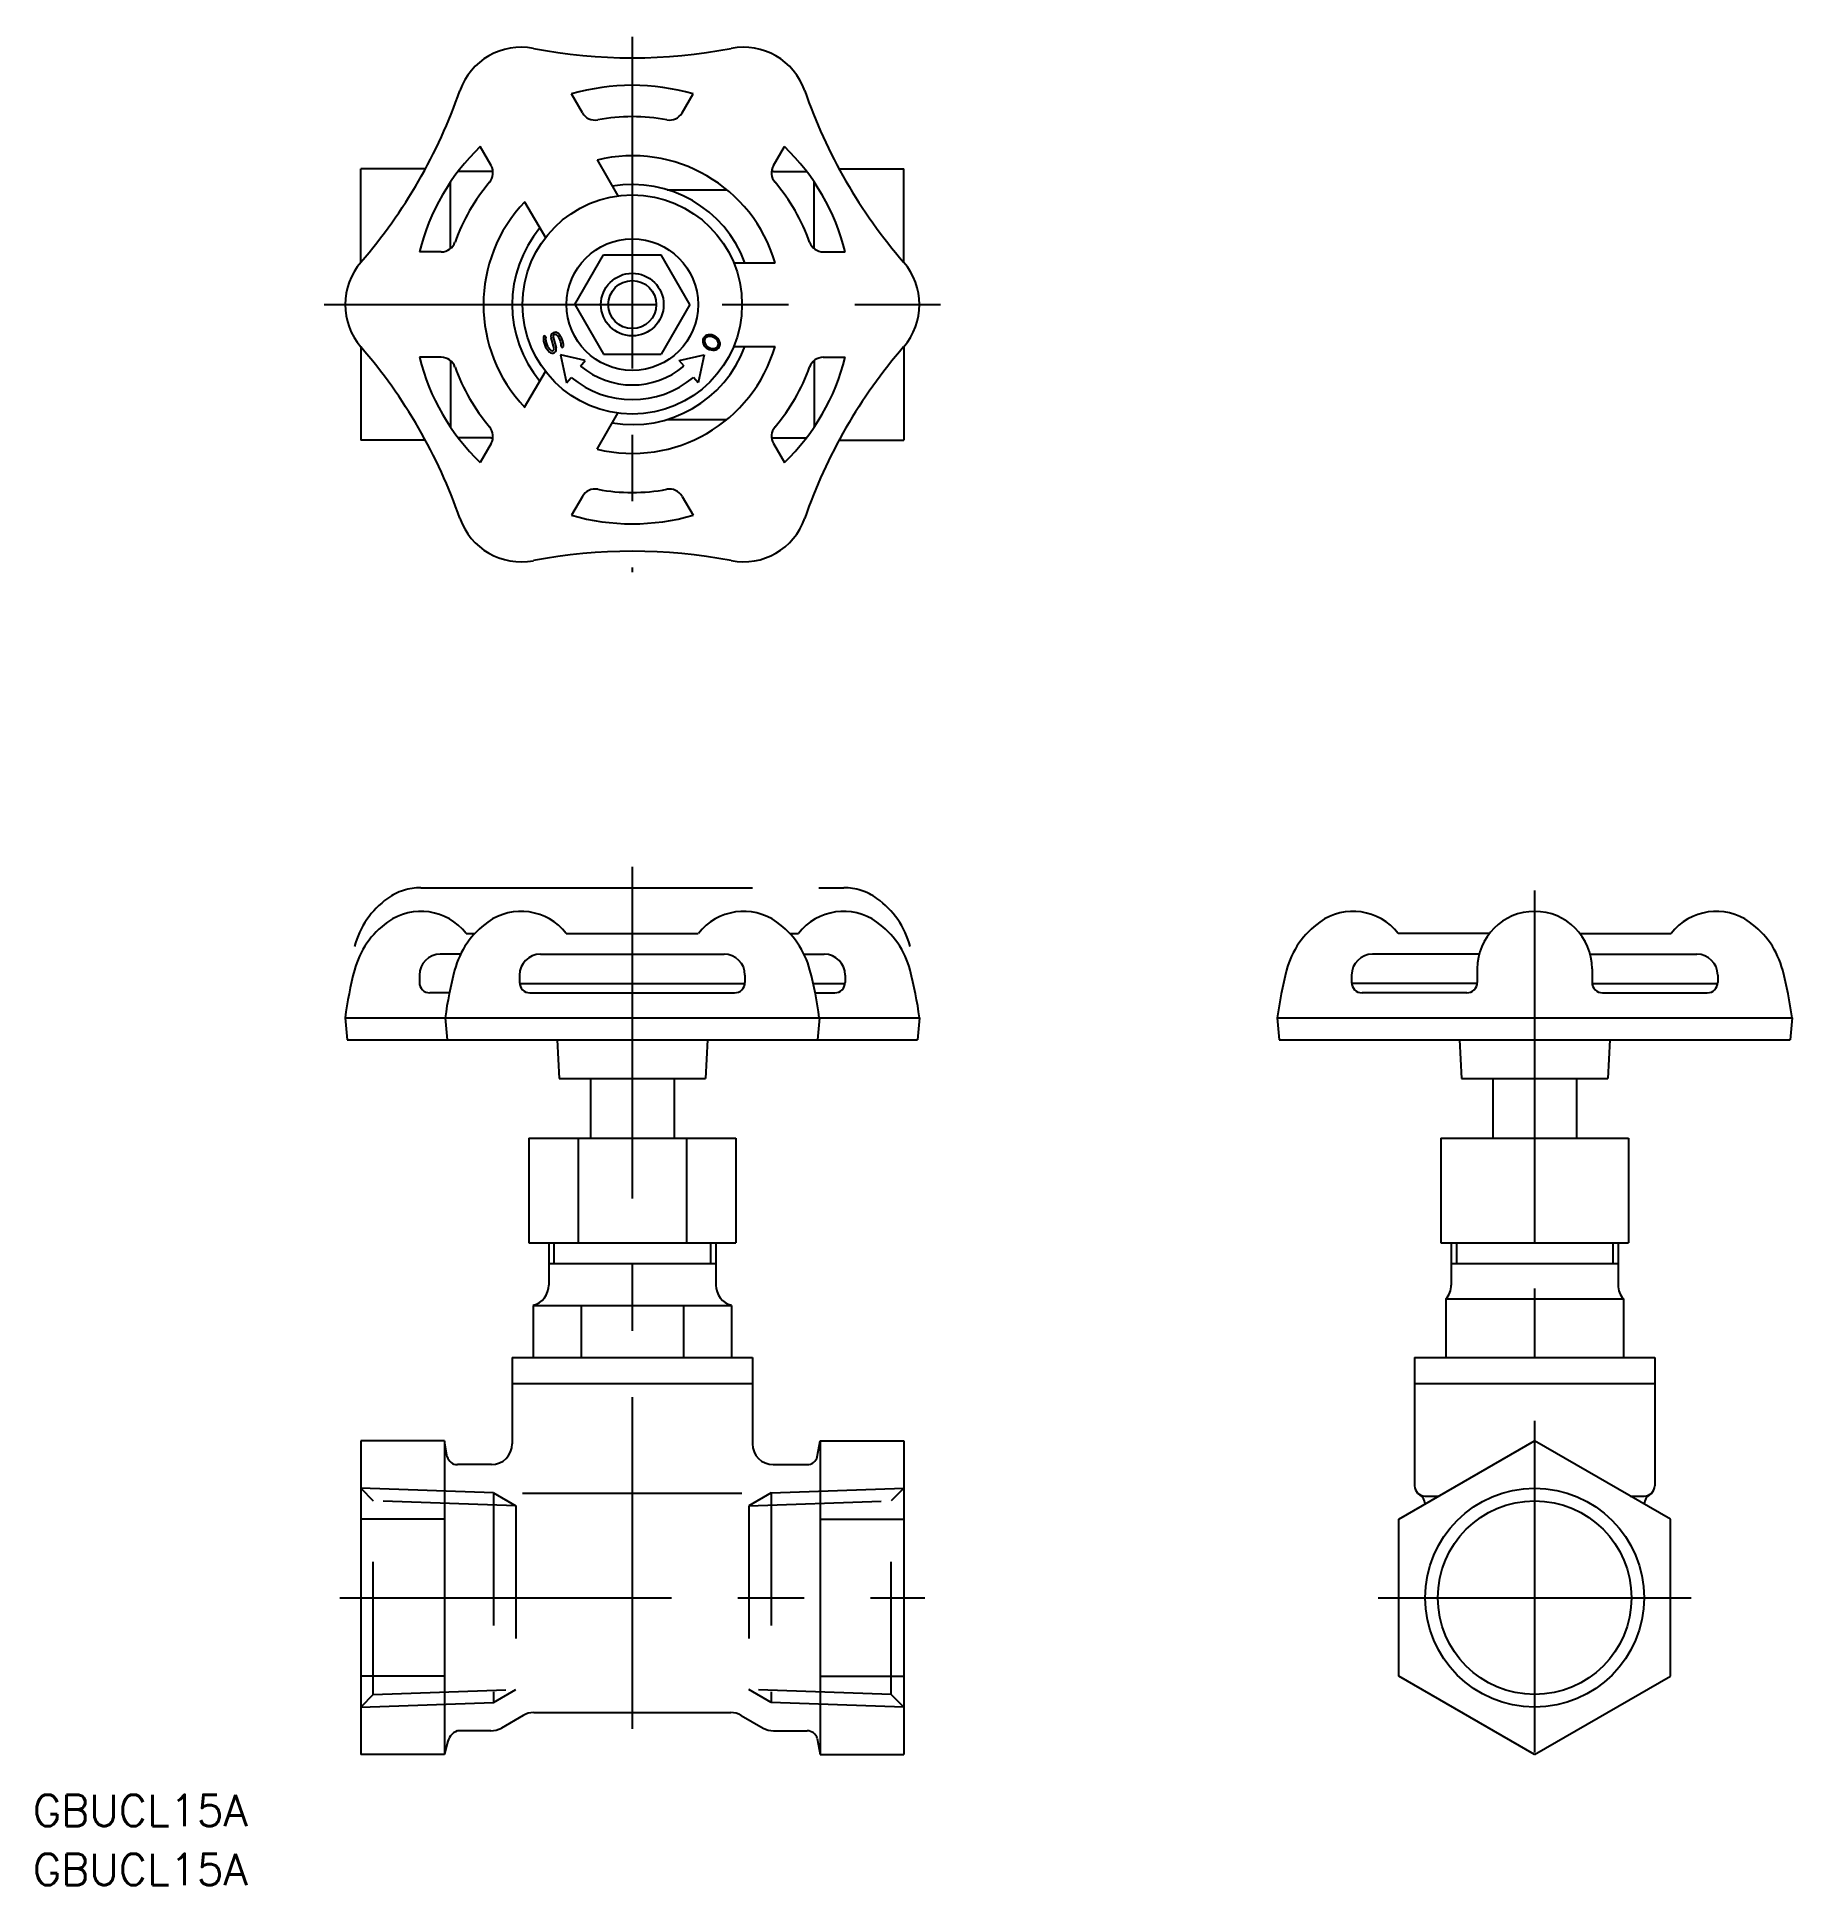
# Model space of a CAD drawing. Extents: x -143 to 25, y -28 to 149.
import ezdxf

# ---------------------------------------------------------------- set-up
doc = ezdxf.new("R2010")
doc.units = 0
for name, pattern in [('CENTER', [50.8, 31.75, -6.35, 6.35, -6.35]), ('DASHED', [19.05, 12.7, -6.35]), ('PHANTOM', [63.5, 31.75, -6.35, 6.35, -6.35, 6.35, -6.35])]:
    doc.linetypes.add(name, pattern=pattern)
doc.layers.get('0').update_dxf_attribs({"linetype": 'CONTINUOUS'})
doc.layers.add('CENTER', color=1, linetype='CENTER')
doc.styles.get("Standard").update_dxf_attribs({"font": 'txt.shx', "height": 3, "bigfont": 'bigfont.shx'})

msp = doc.modelspace()

# ---------------------------------------------------------------- linework, layer by layer
at = {"color": 7, "linetype": 'CONTINUOUS'}
for p, q in [((-91.19, 142.22), (-92.23, 144.03)), ((-81.64, 142.22), (-80.59, 144.03)), ((-99.93, 137.17), (-100.98, 138.98)), ((-72.89, 137.17), (-71.85, 138.98)), ((-112.41, 127.9), (-112.41, 136.85)), ((-106.21, 136.85), (-112.41, 136.85)), ((-99.95, 136.6), (-103.1, 136.6)), ((-89.79, 137.7), (-87.8, 134.26)), ((-72.88, 136.6), (-69.73, 136.6)), ((-66.61, 136.85), (-60.41, 136.85)), ((-60.41, 127.9), (-60.41, 136.85)), ((-103.82, 129.22), (-103.82, 135.59)), ((-83.06, 134.85), (-77.35, 134.85)), ((-69, 129.22), (-69, 135.59)), ((-96.72, 133.7), (-94.73, 130.26)), ((-104.71, 128.9), (-106.8, 128.9)), ((-91.91, 123.85), (-89.16, 128.62)), ((-89.16, 128.62), (-83.66, 128.62)), ((-80.91, 123.85), (-83.66, 128.62)), ((-76.7, 127.85), (-72.74, 127.85)), ((-68.12, 128.9), (-66.03, 128.9)), ((-91.91, 123.85), (-89.16, 119.09)), ((-80.91, 123.85), (-83.66, 119.09)), ((-94.2, 120.67), (-93.91, 119.64)), ((-93.99, 120.73), (-93.71, 119.7)), ((-112.41, 119.81), (-112.41, 110.85)), ((-104.71, 118.8), (-106.8, 118.8)), ((-90.91, 118.49), (-93.29, 119.04)), ((-93.29, 119.04), (-92.71, 116.35)), ((-89.16, 119.09), (-83.66, 119.09)), ((-81.91, 118.49), (-79.53, 119.04)), ((-79.53, 119.04), (-80.11, 116.35)), ((-76.7, 119.85), (-72.74, 119.85)), ((-68.12, 118.8), (-66.03, 118.8)), ((-60.41, 119.81), (-60.41, 110.85)), ((-103.82, 118.49), (-103.82, 112.11)), ((-96.72, 114.01), (-94.73, 117.45)), ((-92.71, 116.35), (-92.26, 116.88)), ((-91.36, 117.95), (-90.91, 118.49)), ((-81.46, 117.95), (-81.91, 118.49)), ((-80.11, 116.35), (-80.56, 116.88)), ((-69, 118.49), (-69, 112.11)), ((-89.79, 110.01), (-87.8, 113.45)), ((-83.06, 112.85), (-77.35, 112.85)), ((-106.21, 110.85), (-112.41, 110.85)), ((-99.95, 111.1), (-103.1, 111.1)), ((-99.93, 110.53), (-100.98, 108.73)), ((-72.89, 110.53), (-71.85, 108.73)), ((-72.88, 111.1), (-69.73, 111.1)), ((-66.61, 110.85), (-60.41, 110.85)), ((-91.19, 105.48), (-92.23, 103.68)), ((-81.64, 105.48), (-80.59, 103.68)), ((-102.33, 63.63), (-101.49, 63.63)), ((-92.74, 63.63), (-80.09, 63.63)), ((-71.34, 63.63), (-70.49, 63.63)), ((-4.32, 63.63), (-13.06, 63.63)), ((4.32, 63.63), (13.06, 63.63)), ((-102.86, 61.63), (-104.8, 61.63)), ((-95.21, 61.63), (-77.62, 61.63)), ((-69.96, 61.63), (-68.03, 61.63)), ((-5.32, 61.63), (-15.53, 61.63)), ((-5.5, 60.23), (-5.5, 58.93)), ((5.32, 61.63), (15.53, 61.63)), ((5.5, 60.23), (5.5, 58.93)), ((-106.8, 59.63), (-106.8, 58.93)), ((-97.21, 59.63), (-97.21, 58.93)), ((-97.2, 58.83), (-75.63, 58.83)), ((-75.62, 59.63), (-75.62, 58.93)), ((-69.09, 58.83), (-66.03, 58.83)), ((-66.03, 59.63), (-66.03, 58.93)), ((-17.53, 59.63), (-17.53, 58.93)), ((-5.51, 58.83), (-17.53, 58.83)), ((5.51, 58.83), (17.53, 58.83)), ((17.53, 59.63), (17.53, 58.93)), ((-103.93, 57.93), (-105.8, 57.93)), ((-96.21, 57.93), (-76.62, 57.93)), ((-68.9, 57.93), (-67.03, 57.93)), ((-6.5, 57.93), (-16.53, 57.93)), ((6.5, 57.93), (16.53, 57.93)), ((-113.91, 55.53), (-58.91, 55.53)), ((-113.91, 55.53), (-113.73, 53.43)), ((-104.32, 55.53), (-104.14, 53.43)), ((-68.5, 55.53), (-68.69, 53.43)), ((-58.91, 55.53), (-59.1, 53.43)), ((-24.65, 55.53), (24.65, 55.53)), ((-24.65, 55.53), (-24.46, 53.43)), ((24.65, 55.53), (24.46, 53.43)), ((-113.73, 53.43), (-59.1, 53.43)), ((-93.61, 53.43), (-93.41, 49.73)), ((-79.22, 53.43), (-79.41, 49.73)), ((-24.46, 53.43), (24.46, 53.43)), ((-7.19, 53.43), (-7, 49.73)), ((7.19, 53.43), (7, 49.73)), ((-93.41, 49.73), (-79.41, 49.73)), ((-90.41, 49.73), (-90.41, 44)), ((-82.41, 49.73), (-82.41, 44)), ((-7, 49.73), (7, 49.73)), ((-4, 49.73), (-4, 44)), ((4, 49.73), (4, 44)), ((-96.31, 44), (-76.51, 44)), ((-96.31, 44), (-96.31, 34)), ((-91.61, 44), (-91.61, 34)), ((-81.22, 44), (-81.22, 34)), ((-76.51, 44), (-76.51, 34)), ((-9, 44), (9, 44)), ((-9, 44), (-9, 34)), ((0, 44), (0, 34)), ((9, 44), (9, 34)), ((-96.31, 34), (-76.51, 34)), ((-94.41, 34), (-94.41, 29.94)), ((-93.91, 34), (-93.91, 32)), ((-78.91, 34), (-78.91, 32)), ((-78.41, 34), (-78.41, 29.94)), ((-9, 34), (9, 34)), ((-8, 34), (-8, 29.94)), ((-7.5, 34), (-7.5, 32)), ((7.5, 34), (7.5, 32)), ((8, 34), (8, 29.94)), ((-94.41, 32), (-78.41, 32)), ((-8, 32), (8, 32)), ((-8.5, 28.61), (8.5, 28.61)), ((-8.5, 28.61), (-8.5, 23)), ((0, 28.61), (0, 23)), ((8.5, 28.61), (8.5, 23)), ((-95.91, 28), (-76.91, 28)), ((-95.91, 28), (-95.91, 23)), ((-91.32, 28), (-91.32, 23)), ((-81.51, 28), (-81.51, 23)), ((-76.91, 28), (-76.91, 23)), ((-97.91, 23), (-74.91, 23)), ((-97.91, 23), (-97.91, 14.75)), ((-74.91, 23), (-74.91, 14.75)), ((-11.5, 23), (11.5, 23)), ((-11.5, 23), (-11.5, 10.73)), ((11.5, 23), (11.5, 10.73)), ((-97.91, 20.5), (-74.91, 20.5)), ((-11.5, 20.5), (11.5, 20.5)), ((-112.41, 15.01), (-112.41, -15.01)), ((-104.41, 15.01), (-112.41, 15.01)), ((-104.13, 13.49), (-104.41, 15.01)), ((-104.41, 15.01), (-104.41, -15.01)), ((-68.7, 13.49), (-68.41, 15.01)), ((-68.41, 15.01), (-68.41, -15.01)), ((-68.41, 15.01), (-60.41, 15.01)), ((-60.41, 15.01), (-60.41, -15.01)), ((-13, 7.51), (0, 15.01)), ((13, 7.51), (0, 15.01)), ((-99.91, 12.75), (-103.16, 12.75)), ((-72.91, 12.75), (-69.66, 12.75)), ((-96.91, 10), (-75.91, 10)), ((-10.5, 9.73), (-9.14, 9.73)), ((-10.5, 9), (-10.5, 8.95)), ((9.14, 9.73), (10.5, 9.73)), ((10.5, 9), (10.5, 8.95)), ((-104.41, 7.51), (-112.41, 7.51)), ((-68.41, 7.51), (-60.41, 7.51)), ((-13, -7.51), (-13, 7.51)), ((13, -7.51), (13, 7.51)), ((-104.41, -7.51), (-112.41, -7.51)), ((-68.41, -7.51), (-60.41, -7.51)), ((0, -15.01), (-13, -7.51)), ((0, -15.01), (13, -7.51)), ((-96.85, -11.27), (-98.95, -12.48)), ((-95.85, -11), (-76.98, -11)), ((-75.98, -11.27), (-73.88, -12.48)), ((-104.13, -13.95), (-104.41, -15.01)), ((-99.95, -12.75), (-103.16, -12.75)), ((-72.88, -12.75), (-69.66, -12.75)), ((-68.7, -13.49), (-68.41, -15.01)), ((-104.41, -15.01), (-112.41, -15.01)), ((-68.41, -15.01), (-60.41, -15.01))]:
    msp.add_line(p, q, dxfattribs=at)
at = {"color": 3, "linetype": 'PHANTOM'}
msp.add_line((-106.65, 68), (-66.17, 68), dxfattribs=at)
at = {"color": 3, "linetype": 'DASHED'}
for p, q in [((-99.71, 10.03), (-112.41, 10.48)), ((-112.41, 10.48), (-111.21, 9.27)), ((-111.21, -9.27), (-111.21, 9.27)), ((-97.57, 8.8), (-111.21, 9.27)), ((-99.71, 10.03), (-99.71, -10.03)), ((-99.71, 10.03), (-97.57, 8.8)), ((-73.11, 10.03), (-75.26, 8.8)), ((-75.26, 8.8), (-61.62, 9.27)), ((-73.11, 10.03), (-60.41, 10.48)), ((-73.11, 10.03), (-73.11, -10.03)), ((-60.41, 10.48), (-61.62, 9.27)), ((-61.62, -9.27), (-61.62, 9.27)), ((-97.57, 8.8), (-97.57, -8.8)), ((-75.26, 8.8), (-75.26, -8.8)), ((-111.21, -9.27), (-97.57, -8.8)), ((-99.71, -10.03), (-97.57, -8.8)), ((-61.62, -9.27), (-75.26, -8.8)), ((-73.11, -10.03), (-75.26, -8.8)), ((-111.21, -9.27), (-112.41, -10.48)), ((-112.41, -10.48), (-99.71, -10.03)), ((-60.41, -10.48), (-73.11, -10.03)), ((-61.62, -9.27), (-60.41, -10.48))]:
    msp.add_line(p, q, dxfattribs=at)
at = {"color": 7, "linetype": 'CONTINUOUS'}
for centre, radius in [((-86.41, 123.85), 10.5), ((-86.41, 123.85), 6.3), ((-86.41, 123.85), 3), ((-86.41, 123.85), 2.3), ((0, 0), 9.27)]:
    msp.add_circle(centre, radius, dxfattribs=at)
at = {"color": 3, "linetype": 'CONTINUOUS'}
msp.add_circle((0, 0), 10.48, dxfattribs=at)
at = {"color": 7, "linetype": 'CONTINUOUS'}
for centre, radius, start, end in [((-97.06, 142.3), 6.2, 79.0175, 160.9237), ((-86.41, 197.48), 50, 259.0763, 280.9237), ((-75.76, 142.3), 6.2, 18.9961, 100.9237), ((-150.18, 160.67), 50, 319.0904, 340.9237), ((-86.41, 123.85), 21, 73.9147, 106.0853), ((-22.65, 160.67), 50, 199.0763, 220.9237), ((-89.98, 142.92), 1.4, 210, 280.581), ((-86.41, 123.85), 18, 79.419, 100.581), ((-82.85, 142.92), 1.4, 259.419, 329.9999), ((-86.41, 123.85), 21, 133.9147, 166.0854), ((-86.41, 123.85), 14.25, 16.3021, 103.6979), ((-86.41, 123.85), 21, 13.9147, 46.0854), ((-101.15, 136.47), 1.4, 319.419, 29.9999), ((-99.95, 134.6), 2, 84.3563, 90), ((-71.68, 136.47), 1.4, 150, 220.581), ((-72.88, 134.6), 2, 90, 95.6437), ((-86.41, 123.85), 18, 139.419, 160.581), ((-86.41, 123.85), 11.5, 20.3544, 99.6456), ((-86.41, 123.85), 18, 19.419, 40.581), ((-86.41, 123.85), 14.25, 136.3019, 223.6979), ((-86.41, 123.85), 11.5, 140.3544, 219.6455), ((-104.71, 130.3), 1.4, 270, 340.581), ((-68.12, 130.3), 1.4, 199.419, 269.9999), ((-107.71, 123.85), 6.2, 138.9626, 220.9237), ((-65.11, 123.85), 6.2, 319.0308, 40.9237), ((-94.81, 120.74), 0.105, 355.4284, 175.4284), ((-93.17, 120.61), 1.75, 175.4284, 228.3573), ((-93.17, 120.61), 1.54, 175.4284, 228.3573), ((-93.79, 120.78), 0.416, 44.0934, 195.625), ((-93.79, 120.78), 0.206, 44.0934, 195.625), ((-94.75, 119.85), 1.54, 359.9109, 44.0935), ((-94.75, 119.85), 1.75, 359.9109, 44.0935), ((-79.04, 120.36), 0.63, 151.3781, 202.8746), ((-79.06, 120.33), 0.63, 97.1256, 148.6418), ((-79.04, 120.36), 0.469, 151.848, 202.8746), ((-79.06, 120.33), 0.469, 97.1256, 148.1719), ((-79.01, 119.91), 1.05, 60.4858, 97.1253), ((-79.01, 119.91), 0.889, 60.5816, 97.1253), ((-79.02, 119.92), 0.889, 22.8749, 59.4345), ((-79.02, 119.92), 1.05, 22.8749, 59.5146), ((-150.18, 87.04), 50, 19.0763, 40.9237), ((-86.41, 123.85), 21, 193.9148, 226.0851), ((-104.71, 117.4), 1.4, 19.419, 89.9999), ((-94.08, 119.59), 0.389, 228.3573, 15.625), ((-94.08, 119.59), 0.179, 228.3573, 15.625), ((-93.11, 119.85), 0.105, 179.9109, 0), ((-86.41, 123.85), 14.25, 256.3021, 343.6979), ((-86.41, 123.85), 11.5, 260.3544, 339.6456), ((-78.66, 120.52), 1.05, 202.8748, 239.5148), ((-78.66, 120.52), 0.889, 202.8748, 239.4319), ((-78.67, 120.53), 1.05, 240.4855, 277.1253), ((-78.67, 120.53), 0.889, 240.5782, 277.1253), ((-78.62, 120.11), 0.469, 277.1255, 328.1721), ((-78.62, 120.11), 0.63, 277.1255, 328.642), ((-78.63, 120.08), 0.469, 331.8482, 22.8748), ((-78.63, 120.08), 0.63, 331.3784, 22.8748), ((-86.41, 123.85), 21, 313.9148, 346.0854), ((-22.65, 87.04), 50, 139.0763, 160.9237), ((-68.12, 117.4), 1.4, 90, 160.581), ((-86.41, 123.85), 18, 199.419, 220.581), ((-86.41, 123.85), 9.1, 229.9999, 309.9999), ((-86.41, 123.85), 7.7, 230, 310), ((-86.41, 123.85), 18, 319.419, 340.581), ((-101.15, 111.23), 1.4, 330, 40.581), ((-71.68, 111.23), 1.4, 139.419, 209.9999), ((-99.95, 113.1), 2, 270, 275.6434), ((-72.88, 113.1), 2, 264.3563, 270), ((-89.98, 104.78), 1.4, 79.419, 149.9999), ((-86.41, 123.85), 18, 259.419, 280.581), ((-82.85, 104.78), 1.4, 30, 100.581), ((-97.06, 105.41), 6.2, 198.9772, 280.9237), ((-86.41, 123.85), 21, 253.9147, 286.0853), ((-75.76, 105.41), 6.2, 259.0069, 340.9237), ((-86.41, 50.23), 50, 79.0763, 100.9237), ((-106.65, 60.23), 5.5, 38.1834, 125.4492), ((-97.06, 60.23), 5.5, 38.1834, 125.4492), ((-75.76, 60.23), 5.5, 54.5508, 141.8166), ((-66.17, 60.23), 5.5, 54.5508, 141.8166), ((-17.39, 60.23), 5.5, 38.1834, 125.4492), ((0, 60.23), 5.5, 0, 180), ((17.39, 60.23), 5.5, 54.5508, 141.8166), ((-105.08, 58.03), 8.2, 125.4849, 165.303), ((-95.49, 58.03), 8.2, 125.4849, 165.303), ((-77.33, 58.03), 8.2, 14.697, 54.515), ((-67.74, 58.03), 8.2, 14.697, 54.515), ((-15.82, 58.03), 8.2, 125.4849, 165.303), ((15.82, 58.03), 8.2, 14.697, 54.515), ((-104.8, 59.63), 2, 90, 180), ((-95.21, 59.63), 2, 90, 180), ((-77.62, 59.63), 2, 0, 90), ((-68.03, 59.63), 2, 0, 90), ((-15.53, 59.63), 2, 90, 180), ((15.53, 59.63), 2, 0, 90), ((-76.64, 50.61), 37.6, 165.3627, 172.4856), ((-105.8, 58.93), 1, 180, 270), ((-67.05, 50.61), 37.6, 165.3627, 172.4855), ((-96.21, 58.93), 1, 180, 270), ((-76.62, 58.93), 1, 270, 0), ((-105.78, 50.61), 37.6, 7.5145, 14.6373), ((-67.03, 58.93), 1, 270, 0), ((-96.18, 50.61), 37.59, 7.514, 14.6374), ((12.63, 50.61), 37.6, 165.3627, 172.4856), ((-16.53, 58.93), 1, 180, 270), ((-6.5, 58.93), 1, 270, 360), ((6.5, 58.93), 1, 180, 270), ((16.53, 58.93), 1, 270, 0), ((-12.63, 50.61), 37.6, 7.5145, 14.6373), ((-96.41, 29.94), 2, 284.4775, 0), ((-76.41, 29.94), 2, 180, 255.5225), ((-10, 29.94), 2, 318.5904, 0), ((10, 29.94), 2, 180, 221.4096), ((-99.91, 14.75), 2, 270, 360), ((-72.91, 14.75), 2, 180, 270), ((-103.16, 13.75), 1, 195, 269.9999), ((-69.66, 13.75), 1, 270.0001, 345), ((-10.5, 10.73), 1, 180, 270), ((10.5, 10.73), 1, 270, 360), ((-11.5, 9), 1, 360, 60), ((11.5, 9), 1, 120, 180), ((-95.85, -13), 2, 90, 120), ((-76.98, -13), 2, 60, 90), ((-102.61, -14.19), 1.54, 111.218, 171.225), ((-99.95, -10.75), 2, 270, 300), ((-72.88, -10.75), 2, 240, 270), ((-69.66, -13.75), 1, 15, 89.9999)]:
    msp.add_arc(centre, radius, start, end, dxfattribs=at)
at = {"color": 3, "linetype": 'PHANTOM'}
for centre, radius, start, end in [((-106.65, 62.5), 5.5, 90, 125.4492), ((-66.17, 62.5), 5.5, 54.5508, 90), ((-105.08, 60.3), 8.2, 125.4849, 165.303), ((-67.74, 60.3), 8.2, 14.697, 54.515)]:
    msp.add_arc(centre, radius, start, end, dxfattribs=at)
at = {"layer": 'CENTER', "color": 1, "linetype": 'CENTER'}
for p, q in [((-86.41, 149.48), (-86.41, 98.23)), ((-115.91, 123.85), (-56.91, 123.85)), ((-86.41, 70), (-86.41, -16.55)), ((0, 67.73), (0, -17.01)), ((-114.41, 0), (-58.41, 0)), ((-15, 0), (15, 0))]:
    msp.add_line(p, q, dxfattribs=at)

# ---------------------------------------------------------------- texts
at = {"color": 7, "linetype": 'CONTINUOUS'}
for p in [(-143.81, -21.87), (-143.81, -27.52)]:
    msp.add_text('GBUCL15A', height=3, dxfattribs=at).set_placement(p)

doc.saveas('drawing.dxf')
